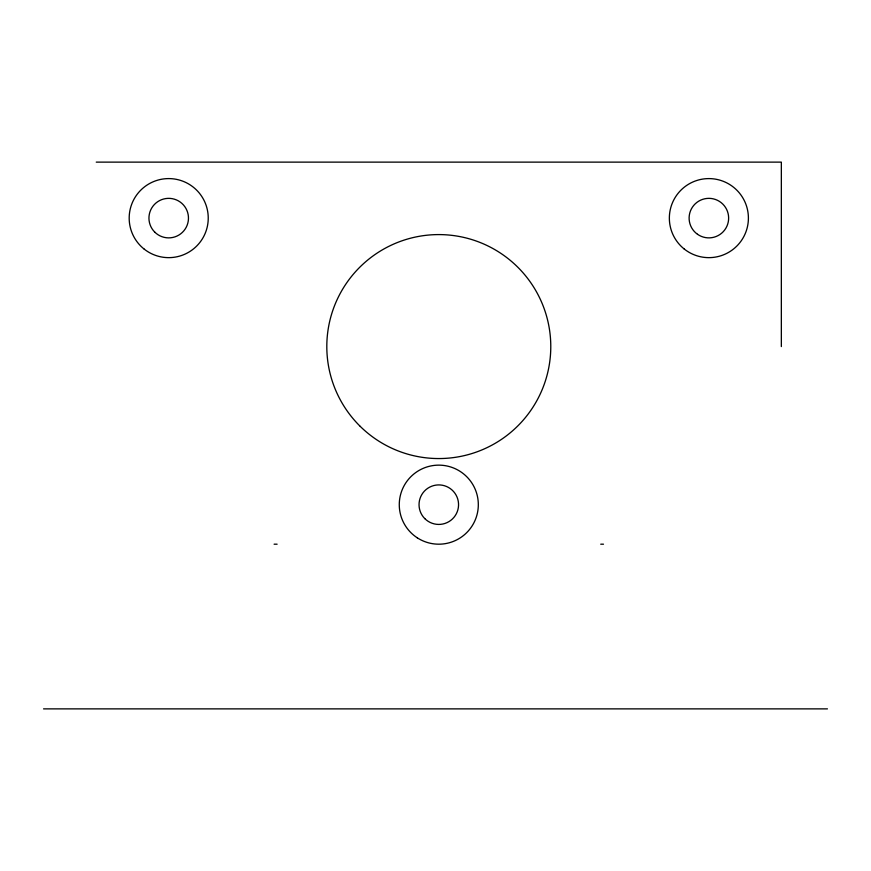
<?xml version="1.0" encoding="UTF-8"?>
<svg xmlns="http://www.w3.org/2000/svg" width="871" height="871" viewBox="0 0 871 871"><rect width="100%" height="100%" fill="white"/><g stroke="black" fill="none" stroke-linecap="round" stroke-linejoin="round"><path stroke-width="1.31" d="M96.246 162.126L781.341 162.126L781.341 346.571M274.104 544.19L277.109 544.19M600.729 544.19L603.483 544.19M43.55 708.874L827.45 708.874M359.603 425.756A111.989 111.989 0 0 0 546.966 375.553A111.989 111.989 0 0 0 409.805 238.404A111.989 111.989 0 0 0 359.603 425.756M154.733 232.089A19.761 19.761 0 0 0 187.798 223.226A19.761 19.761 0 0 0 163.596 199.024A19.761 19.761 0 0 0 154.733 232.089M697.486 234.266A19.761 19.761 0 0 0 728.559 219.906A19.761 19.761 0 0 0 700.578 200.178A19.761 19.761 0 0 0 697.486 234.266M424.819 518.637A19.761 19.761 0 0 0 457.885 509.785A19.761 19.761 0 0 0 433.682 485.583A19.761 19.761 0 0 0 424.819 518.637M417.285 537.821A39.522 39.522 0 0 0 478.266 506.715A39.522 39.522 0 0 0 420.835 469.458A39.522 39.522 0 0 0 417.285 537.821M683.964 248.801A39.522 39.522 0 0 0 747.906 224.359A39.522 39.522 0 0 0 694.764 181.201A39.522 39.522 0 0 0 683.964 248.801M144.248 249.16A39.522 39.522 0 0 0 207.831 223.782A39.522 39.522 0 0 0 154.058 181.408A39.522 39.522 0 0 0 144.248 249.16"/></g></svg>
